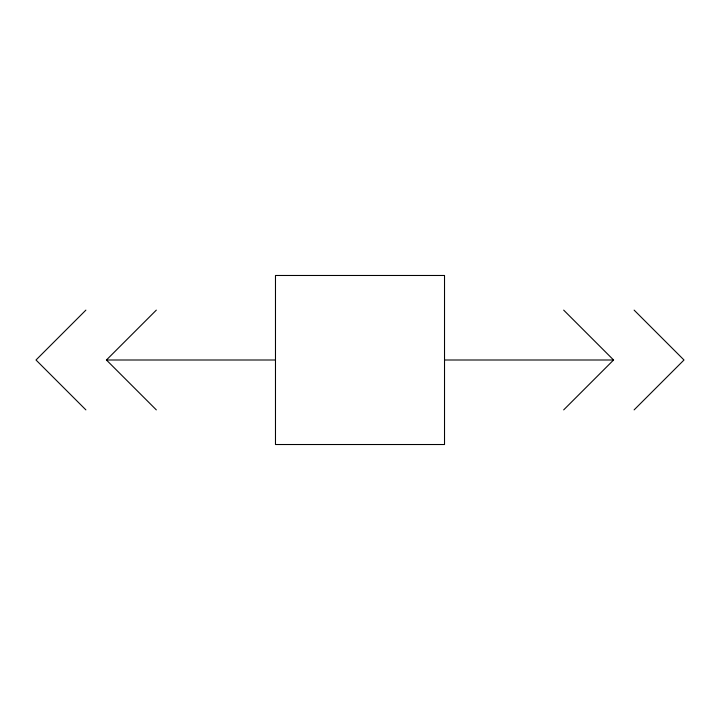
<?xml version="1.0" encoding="UTF-8"?>
<svg xmlns="http://www.w3.org/2000/svg" width="720" height="720" viewBox="0 0 720 720"><rect width="100%" height="100%" fill="white"/><g stroke="black" fill="none" stroke-linecap="round" stroke-linejoin="round"><path stroke-width="1.08" d="M85.887 310.113L36 360L85.887 409.887M156.33 409.887L106.434 360L156.33 310.113M563.67 409.887L613.566 360L563.67 310.113M634.113 409.887L684 360L634.113 310.113M106.434 360L275.481 360M444.519 360L613.566 360M444.519 275.481L275.481 275.481L275.481 444.519L444.519 444.519L444.519 275.481"/></g></svg>
